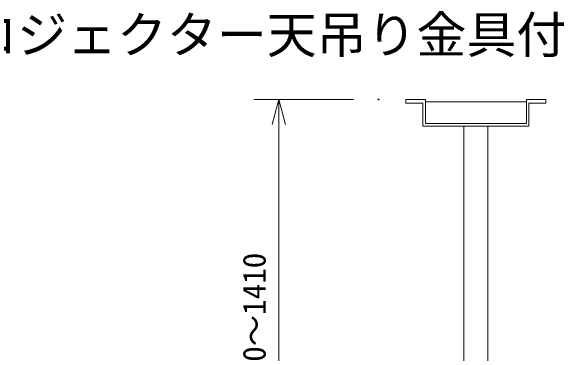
# Model space of a CAD drawing. Units: millimetres, scale not verified. Extents: x -62 to 63, y -56 to 56.
# Drawn here: x -19.98 to 24.33, y 29.02 to 56.48 of the extents above; entities that cross this region are included whole.
import ezdxf
from ezdxf.enums import TextEntityAlignment as Align

# ---------------------------------------------------------------- set-up
doc = ezdxf.new("R2010")
doc.units = ezdxf.units.MM
doc.header["$LTSCALE"] = 0.125
doc.header["$PDMODE"] = 32
doc.header["$PDSIZE"] = 0.0625
for name, color, linetype, lineweight in [('0-0_0', 7, 'Continuous', 9), ('0-5_SUNPO', 7, 'Continuous', 9), ('0-7_S1', 1, 'Continuous', 18)]:
    doc.layers.add(name, color=color, linetype=linetype, lineweight=lineweight)
doc.layers.add('0-1_DEFPOINTS', color=7, linetype='Continuous')
doc.layers.add('0-3_MOJI1', color=7, linetype='Continuous')
doc.styles.add('ＭＳ ゴシック', font='')
doc.styles.get('ＭＳ ゴシック').set_extended_font_data('MS Gothic')

# ---------------------------------------------------------------- blocks, each defined once
blk = doc.blocks.new('_OPEN30')
at = {"layer": '0-0_0'}
blk.add_line((0, 0), (-1, 0), dxfattribs=at)
blk.add_lwpolyline([(-1, 0.26795), (0, 0), (-1, -0.26795)], dxfattribs=at)
blk = doc.blocks.new('D5')
at = {"layer": '0-1_DEFPOINTS'}
for p in [(7.4914, 47.8112), (-0.5086, 12.076), (7.4914, 12.076)]:
    blk.add_point(p, dxfattribs=at)
at = {"layer": '0-5_SUNPO'}
for p, q in [((5.4914, 47.8112), (-2.5086, 47.8112)), ((-0.5086, 45.8112), (-0.5086, 14.076)), ((5.4914, 12.076), (-2.5086, 12.076))]:
    blk.add_line(p, q, dxfattribs=at)
at = {"layer": '0-5_SUNPO', "xscale": 2, "yscale": 2}
for p, rotation in [((-0.5086, 47.8112), 90), ((-0.5086, 12.076), 270)]:
    blk.add_blockref('_OPEN30', p, dxfattribs=dict(at, rotation=rotation))
at = {"layer": '0-5_SUNPO', "style": 'ＭＳ ゴシック'}
blk.add_text('840～1410', height=1.833, rotation=90, dxfattribs=at).set_placement((-1.0086, 24.3186), align=Align.BOTTOM_LEFT)

msp = doc.modelspace()

# ---------------------------------------------------------------- linework, layer by layer
at = {"layer": '0-7_S1'}
for p, q in [((13.2271, 49.3895), (13.2271, 47.4727)), ((21.3185, 49.2116), (13.2271, 49.2116)), ((22.8897, 49.3895), (21.3185, 49.3895)), ((22.8897, 49.1131), (22.8897, 49.3895)), ((13.0169, 47.2626), (13.0169, 49.1131)), ((21.5287, 49.1131), (22.8897, 49.1131)), ((21.5287, 47.2626), (21.5287, 49.1131)), ((21.5287, 47.2626), (13.0169, 47.2626)), ((16.3106, 23.9937), (16.3106, 47.2737)), ((18.235, 23.9937), (18.235, 47.2737))]:
    msp.add_line(p, q, dxfattribs=at)
for points in [[(13.0169, 49.1131), (11.6559, 49.1131), (11.6559, 49.3895), (13.2271, 49.3895)], [(21.3185, 49.3895), (21.3185, 47.4727), (13.2271, 47.4727)]]:
    msp.add_lwpolyline(points, dxfattribs=at)

# ---------------------------------------------------------------- block references
at = {"layer": '0-5_SUNPO'}
msp.add_blockref('D5', (1.9838, 1.5783), dxfattribs=at)

# ---------------------------------------------------------------- texts
at = {"layer": '0-3_MOJI1', "style": 'ＭＳ ゴシック'}
msp.add_text('液晶プロジェクター天吊り金具付', height=2.933, dxfattribs=at).set_placement((-35.4931, 52.2375), align=Align.BOTTOM_LEFT)

doc.saveas('drawing.dxf')
